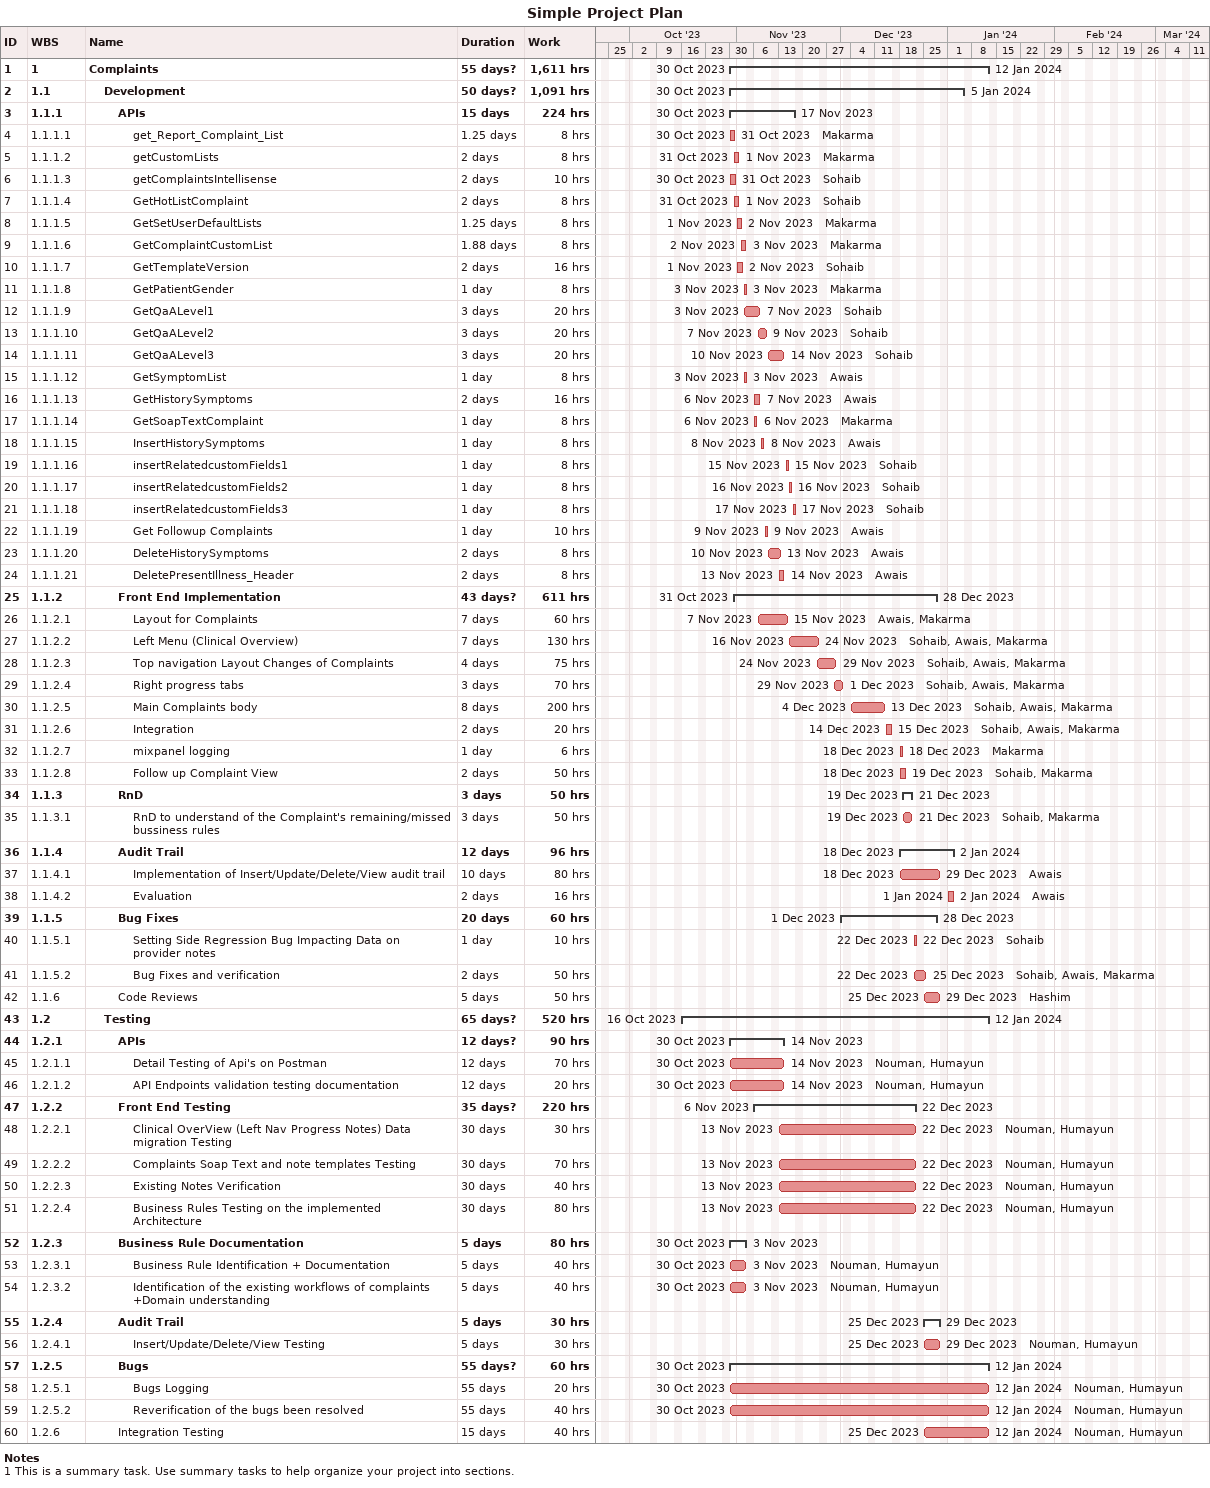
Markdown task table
Simple Project Plan

| ID | WBS | Task | Duration | Start | Finish | Resources | Work (h) |
|---|---|---|---|---|---|---|---|
| 1 | 1 | **Complaints** | 55d? | 2023-10-30 | 2024-01-12 |  | 1611 |
| 2 | 1.1 | **Development** | 50d? | 2023-10-30 | 2024-01-05 |  | 1091 |
| 3 | 1.1.1 | **APIs** | 15d | 2023-10-30 | 2023-11-17 |  | 224 |
| 4 | 1.1.1.1 | get_Report_Complaint_List | 1.25d | 2023-10-30 | 2023-10-31 | Makarma | 8 |
| 5 | 1.1.1.2 | getCustomLists | 2d | 2023-10-31 | 2023-11-01 | Makarma | 8 |
| 6 | 1.1.1.3 | getComplaintsIntellisense | 2d | 2023-10-30 | 2023-10-31 | Sohaib | 10 |
| 7 | 1.1.1.4 | GetHotListComplaint | 2d | 2023-10-31 | 2023-11-01 | Sohaib | 8 |
| 8 | 1.1.1.5 | GetSetUserDefaultLists | 1.25d | 2023-11-01 | 2023-11-02 | Makarma | 8 |
| 9 | 1.1.1.6 | GetComplaintCustomList | 1.88d | 2023-11-02 | 2023-11-03 | Makarma | 8 |
| 10 | 1.1.1.7 | GetTemplateVersion | 2d | 2023-11-01 | 2023-11-02 | Sohaib | 16 |
| 11 | 1.1.1.8 | GetPatientGender | 1d | 2023-11-03 | 2023-11-03 | Makarma | 8 |
| 12 | 1.1.1.9 | GetQaALevel1 | 3d | 2023-11-03 | 2023-11-07 | Sohaib | 20 |
| 13 | 1.1.1.10 | GetQaALevel2 | 3d | 2023-11-07 | 2023-11-09 | Sohaib | 20 |
| 14 | 1.1.1.11 | GetQaALevel3 | 3d | 2023-11-10 | 2023-11-14 | Sohaib | 20 |
| 15 | 1.1.1.12 | GetSymptomList | 1d | 2023-11-03 | 2023-11-03 | Awais | 8 |
| 16 | 1.1.1.13 | GetHistorySymptoms | 2d | 2023-11-06 | 2023-11-07 | Awais | 16 |
| 17 | 1.1.1.14 | GetSoapTextComplaint | 1d | 2023-11-06 | 2023-11-06 | Makarma | 8 |
| 18 | 1.1.1.15 | InsertHistorySymptoms | 1d | 2023-11-08 | 2023-11-08 | Awais | 8 |
| 19 | 1.1.1.16 | insertRelatedcustomFields1 | 1d | 2023-11-15 | 2023-11-15 | Sohaib | 8 |
| 20 | 1.1.1.17 | insertRelatedcustomFields2 | 1d | 2023-11-16 | 2023-11-16 | Sohaib | 8 |
| 21 | 1.1.1.18 | insertRelatedcustomFields3 | 1d | 2023-11-17 | 2023-11-17 | Sohaib | 8 |
| 22 | 1.1.1.19 | Get Followup Complaints | 1d | 2023-11-09 | 2023-11-09 | Awais | 10 |
| 23 | 1.1.1.20 | DeleteHistorySymptoms | 2d | 2023-11-10 | 2023-11-13 | Awais | 8 |
| 24 | 1.1.1.21 | DeletePresentIllness_Header | 2d | 2023-11-13 | 2023-11-14 | Awais | 8 |
| 25 | 1.1.2 | **Front End Implementation** | 43d? | 2023-10-31 | 2023-12-28 |  | 611 |
| 26 | 1.1.2.1 | Layout for Complaints | 7d | 2023-11-07 | 2023-11-15 | Awais, Makarma | 60 |
| 27 | 1.1.2.2 | Left Menu (Clinical Overview) | 7d | 2023-11-16 | 2023-11-24 | Sohaib, Awais, Makarma | 130 |
| 28 | 1.1.2.3 | Top navigation Layout Changes of Complaints | 4d | 2023-11-24 | 2023-11-29 | Sohaib, Awais, Makarma | 75 |
| 29 | 1.1.2.4 | Right progress tabs | 3d | 2023-11-29 | 2023-12-01 | Sohaib, Awais, Makarma | 70 |
| 30 | 1.1.2.5 | Main Complaints body | 8d | 2023-12-04 | 2023-12-13 | Sohaib, Awais, Makarma | 200 |
| 31 | 1.1.2.6 | Integration | 2d | 2023-12-14 | 2023-12-15 | Sohaib, Awais, Makarma | 20 |
| 32 | 1.1.2.7 | mixpanel logging | 1d | 2023-12-18 | 2023-12-18 | Makarma | 6 |
| 33 | 1.1.2.8 | Follow up Complaint View | 2d | 2023-12-18 | 2023-12-19 | Sohaib, Makarma | 50 |
| 34 | 1.1.3 | **RnD** | 3d | 2023-12-19 | 2023-12-21 |  | 50 |
| 35 | 1.1.3.1 | RnD to understand of the Complaint's remaining/missed bussiness rules | 3d | 2023-12-19 | 2023-12-21 | Sohaib, Makarma | 50 |
| 36 | 1.1.4 | **Audit Trail** | 12d | 2023-12-18 | 2024-01-02 |  | 96 |
| 37 | 1.1.4.1 | Implementation of Insert/Update/Delete/View audit trail | 10d | 2023-12-18 | 2023-12-29 | Awais | 80 |
| 38 | 1.1.4.2 | Evaluation | 2d | 2024-01-01 | 2024-01-02 | Awais | 16 |
| 39 | 1.1.5 | **Bug Fixes** | 20d | 2023-12-01 | 2023-12-28 |  | 60 |
| 40 | 1.1.5.1 | Setting Side Regression Bug Impacting Data on provider notes | 1d | 2023-12-22 | 2023-12-22 | Sohaib | 10 |
| 41 | 1.1.5.2 | Bug Fixes and verification | 2d | 2023-12-22 | 2023-12-25 | Sohaib, Awais, Makarma | 50 |
| 42 | 1.1.6 | Code Reviews | 5d | 2023-12-25 | 2023-12-29 | Hashim | 50 |
| 43 | 1.2 | **Testing** | 65d? | 2023-10-16 | 2024-01-12 |  | 520 |
| 44 | 1.2.1 | **APIs** | 12d? | 2023-10-30 | 2023-11-14 |  | 90 |
| 45 | 1.2.1.1 | Detail Testing of Api's on Postman | 12d | 2023-10-30 | 2023-11-14 | Nouman, Humayun | 70 |
| 46 | 1.2.1.2 | API Endpoints validation testing documentation | 12d | 2023-10-30 | 2023-11-14 | Nouman, Humayun | 20 |
| 47 | 1.2.2 | **Front End Testing** | 35d? | 2023-11-06 | 2023-12-22 |  | 220 |
| 48 | 1.2.2.1 | Clinical OverView (Left Nav Progress Notes) Data migration Testing | 30d | 2023-11-13 | 2023-12-22 | Nouman, Humayun | 30 |
| 49 | 1.2.2.2 | Complaints Soap Text and note templates Testing | 30d | 2023-11-13 | 2023-12-22 | Nouman, Humayun | 70 |
| 50 | 1.2.2.3 | Existing Notes Verification | 30d | 2023-11-13 | 2023-12-22 | Nouman, Humayun | 40 |
| 51 | 1.2.2.4 | Business Rules Testing on the implemented Architecture | 30d | 2023-11-13 | 2023-12-22 | Nouman, Humayun | 80 |
| 52 | 1.2.3 | **Business Rule Documentation** | 5d | 2023-10-30 | 2023-11-03 |  | 80 |
| 53 | 1.2.3.1 | Business Rule Identification + Documentation | 5d | 2023-10-30 | 2023-11-03 | Nouman, Humayun | 40 |
| 54 | 1.2.3.2 | Identification of the existing workflows of complaints +Domain understanding | 5d | 2023-10-30 | 2023-11-03 | Nouman, Humayun | 40 |
| 55 | 1.2.4 | **Audit Trail** | 5d | 2023-12-25 | 2023-12-29 |  | 30 |
| 56 | 1.2.4.1 | Insert/Update/Delete/View Testing | 5d | 2023-12-25 | 2023-12-29 | Nouman, Humayun | 30 |
| 57 | 1.2.5 | **Bugs** | 55d? | 2023-10-30 | 2024-01-12 |  | 60 |
| 58 | 1.2.5.1 | Bugs Logging | 55d | 2023-10-30 | 2024-01-12 | Nouman, Humayun | 20 |
| 59 | 1.2.5.2 | Reverification of the bugs been resolved | 55d | 2023-10-30 | 2024-01-12 | Nouman, Humayun | 40 |
| 60 | 1.2.6 | Integration Testing | 15d | 2023-12-25 | 2024-01-12 | Nouman, Humayun | 40 |

Notes
- 1: This is a summary task. Use summary tasks to help organize your project into sections.
